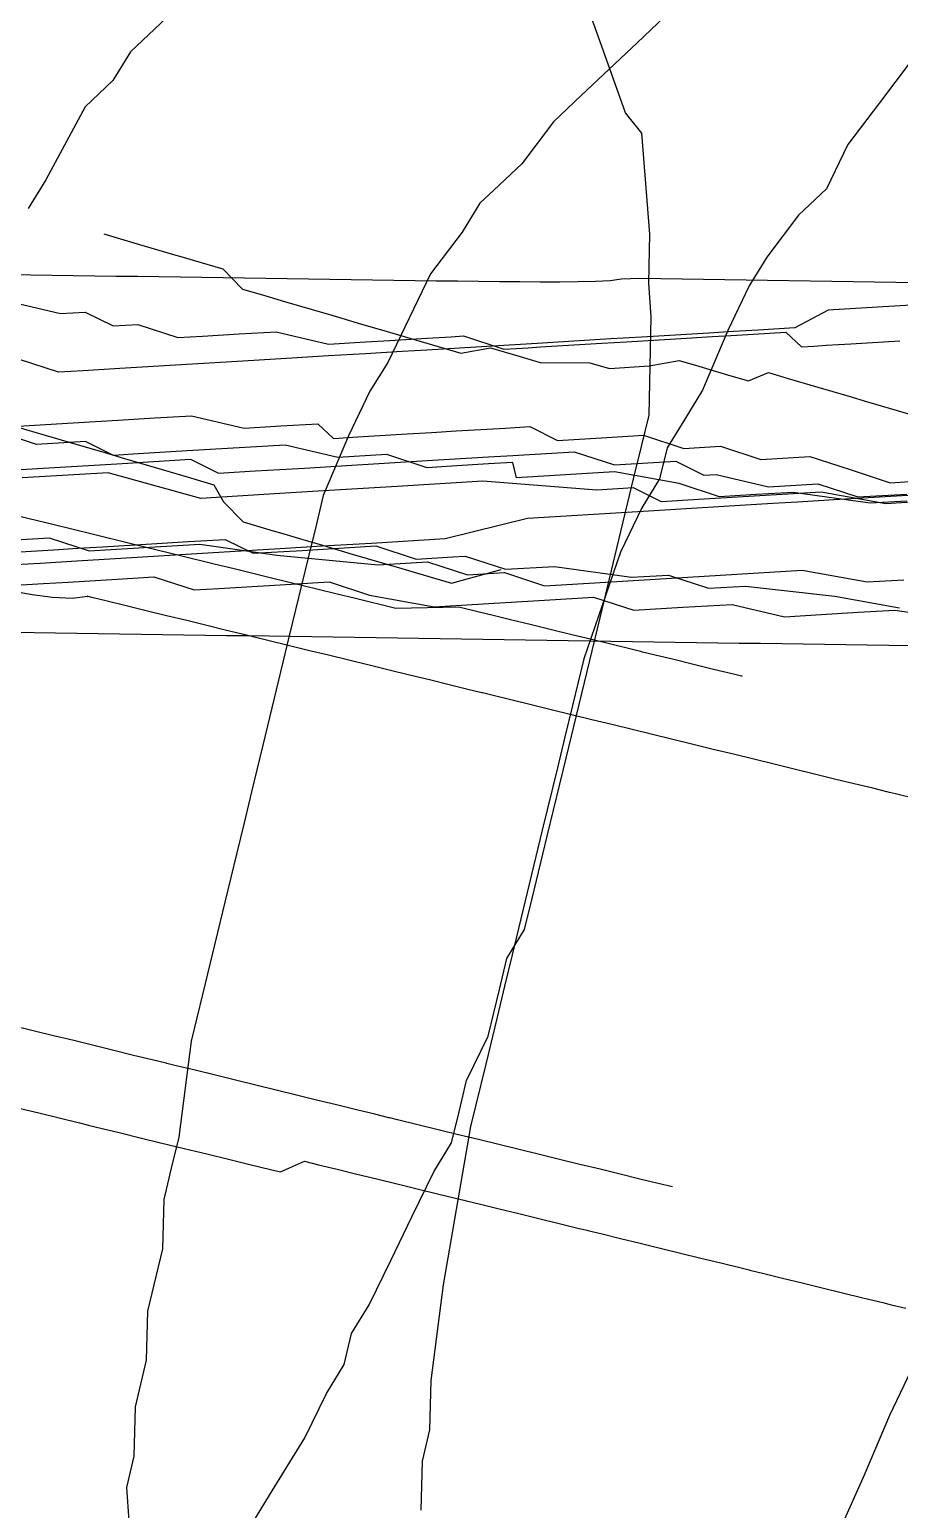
# Model space of a CAD drawing. Extents: x -228 to 716, y 164 to 702.
# Drawn here: x 234.3 to 288.5, y 464.4 to 556.6 of the extents above; entities that cross this region are included whole.
import ezdxf

# ---------------------------------------------------------------- set-up
doc = ezdxf.new("R2010")
doc.units = 0

msp = doc.modelspace()

# ---------------------------------------------------------------- linework, layer by layer
at = {"layer": '1', "color": 252}
for points in [[(248.123, 463.444, -361.656), (249.228, 465.239, -362.409), (251.435, 468.824, -363.916), (252.775, 471.587, -364.665), (253.879, 473.383, -365.418), (254.349, 475.326, -365.411), (255.453, 477.119, -366.166), (256.794, 479.884, -366.915), (258.133, 482.647, -367.665), (259.473, 485.412, -368.417), (260.575, 487.206, -369.168), (261.047, 489.15, -369.164), (261.517, 491.094, -369.157), (262.856, 493.86, -369.907), (263.562, 496.772, -369.898), (264.032, 498.718, -369.893), (265.136, 500.51, -370.647), (265.607, 502.456, -370.642), (266.547, 506.342, -370.63), (267.724, 511.2, -370.616), (269.839, 519.951, -370.591), (271.015, 524.812, -370.576), (271.957, 528.698, -370.567), (272.424, 530.642, -370.561), (272.897, 532.586, -370.555), (272.967, 535.653, -369.789), (273.037, 538.721, -369.02), (272.876, 540.815, -368.259), (272.944, 543.882, -367.49), (272.783, 545.978, -366.728), (272.618, 548.072, -365.964), (272.454, 550.169, -365.201), (271.421, 551.442, -363.681), (269.825, 555.933, -360.636), (268.629, 559.305, -358.352)], [(243.18, 557.713, -167), (240.571, 555.251, -164.732), (239.466, 553.459, -163.981), (237.728, 551.818, -162.469), (235.285, 547.261, -160.968), (234.18, 545.469, -160.215)], [(273.886, 557.443, -151.819), (272.15, 555.804, -150.309), (270.409, 554.161, -148.797), (268.673, 552.519, -147.286), (266.934, 550.878, -145.776), (264.961, 548.265, -144.265), (263.222, 546.623, -142.756), (262.354, 545.801, -142), (261.248, 544.008, -141.248), (259.275, 541.395, -139.737), (257.936, 538.632, -138.989), (256.598, 535.866, -138.239), (255.492, 534.074, -137.484), (254.154, 531.309, -136.735), (252.578, 527.571, -135.988), (252.108, 525.628, -135.993), (251.637, 523.683, -136), (250.461, 518.826, -136.014), (249.521, 514.936, -136.024), (248.816, 512.02, -136.031), (248.109, 509.105, -136.042), (247.64, 507.16, -136.046), (247.17, 505.215, -136.051), (246.464, 502.301, -136.06), (245.057, 496.469, -136.076), (244.349, 493.551, -136.086), (243.573, 487.569, -136.86), (243.102, 485.625, -136.867), (242.631, 483.681, -136.871), (242.56, 480.613, -137.639), (241.621, 476.726, -137.648), (241.546, 473.66, -138.416), (240.843, 470.744, -138.425), (240.772, 467.675, -139.191), (240.302, 465.732, -139.198), (240.465, 463.636, -139.961)], [(289.247, 554.682, -125.24), (287.272, 552.068, -123.732), (285.301, 549.455, -122.223), (283.959, 546.691, -121.474), (282.221, 545.048, -119.963), (280.249, 542.435, -118.454), (279.144, 540.642, -117.7), (277.804, 537.877, -116.951), (276.231, 534.141, -116.202), (275.125, 532.348, -115.45), (274.023, 530.555, -114.698), (273.551, 528.611, -114.704), (272.445, 526.818, -113.95), (271.107, 524.052, -113.201), (268.827, 517.402, -112.462), (268.124, 514.488, -112.469), (267.651, 512.54, -112.475), (267.182, 510.596, -112.482), (266.241, 506.708, -112.492), (265.301, 502.824, -112.503), (264.358, 498.933, -112.515), (263.889, 496.988, -112.521), (263.419, 495.044, -112.526), (262.715, 492.129, -112.534), (261.773, 488.241, -112.544), (260.058, 478.368, -113.329), (259.281, 472.386, -114.104), (259.21, 469.318, -114.873), (258.739, 467.375, -114.878), (258.666, 464.309, -115.643)], [(238.906, 543.888, 120.142), (238.906, 543.888, 120.142), (239.525, 543.706, 119.378), (239.525, 543.706, 119.378), (239.525, 543.706, 119.378), (239.525, 543.706, 119.378), (240.761, 543.342, 117.848), (243.233, 542.616, 114.789), (243.851, 542.433, 114.024), (243.851, 542.433, 114.024), (243.851, 542.433, 114.024), (244.469, 542.251, 113.259), (246.323, 541.705, 110.965), (247.553, 540.454, 108.334), (248.79, 540.09, 106.805), (249.408, 539.907, 106.04), (249.408, 539.907, 106.04), (250.026, 539.726, 105.275), (251.88, 539.18, 102.981), (253.116, 538.815, 101.451), (253.734, 538.634, 100.686), (254.97, 538.27, 99.1569), (256.206, 537.906, 97.6272), (258.678, 537.178, 94.5681), (261.151, 536.45, 91.5087), (263.01, 536.792, 90.3152), (264.865, 536.245, 88.0209), (266.1, 535.881, 86.4911), (269.197, 535.858, 83.7686), (270.433, 535.495, 82.2391), (272.911, 535.655, 80.2805), (274.77, 535.997, 79.0871), (276.006, 535.633, 77.5574), (277.861, 535.086, 75.2631), (279.096, 534.723, 73.7333), (280.339, 535.246, 73.3049), (281.574, 534.882, 71.7753), (283.429, 534.337, 69.4807), (285.283, 533.79, 67.1864), (286.519, 533.426, 65.6569), (288.373, 532.88, 63.3629), (290.845, 532.152, 60.3034)], [(289.613, 540.841, 156.068), (288.282, 540.861, 154.989), (286.949, 540.881, 153.909), (285.617, 540.9, 152.831), (284.285, 540.921, 151.751), (282.951, 540.942, 150.672), (281.62, 540.96, 149.593), (280.288, 540.98, 148.514), (278.955, 541.001, 147.434), (277.623, 541.021, 146.356), (276.291, 541.04, 145.276), (274.961, 541.061, 144.198), (273.629, 541.08, 143.118), (272.296, 541.101, 142.041), (271.178, 541.058, 140.694), (270.477, 540.97, 139.392), (269.553, 540.92, 138.171), (268.486, 540.893, 136.996), (267.327, 540.883, 135.856), (266.107, 540.883, 134.739), (264.849, 540.892, 133.632), (263.563, 540.903, 132.537), (262.262, 540.918, 131.448), (260.949, 540.934, 130.362), (259.63, 540.951, 129.276), (258.307, 540.969, 128.195), (256.981, 540.99, 127.115), (255.653, 541.008, 126.035), (254.323, 541.028, 124.956), (252.992, 541.046, 123.875), (251.661, 541.066, 122.796), (250.329, 541.085, 121.716), (248.998, 541.105, 120.64), (247.666, 541.126, 119.56), (246.335, 541.144, 118.481), (245.003, 541.164, 117.4), (243.67, 541.184, 116.321), (242.338, 541.205, 115.244), (241.006, 541.226, 114.166), (239.674, 541.243, 113.084), (238.343, 541.264, 112.007), (237.011, 541.284, 110.926), (235.679, 541.303, 109.848), (234.346, 541.324, 108.77), (233.014, 541.344, 107.69)], [(232.933, 539.702, 94.4742), (236.206, 538.925, 96.8584), (237.736, 539.018, 98.1429), (239.48, 538.15, 99.243), (241.009, 538.242, 100.528), (243.518, 537.421, 102.27), (245.048, 537.514, 103.555), (247.343, 537.654, 105.481), (249.639, 537.791, 107.408), (252.912, 537.016, 109.793), (255.208, 537.154, 111.719), (256.738, 537.248, 113.004), (259.033, 537.386, 114.93), (260.564, 537.477, 116.215), (261.328, 537.524, 116.857), (263.837, 536.703, 118.599), (263.837, 536.703, 118.599), (264.603, 536.749, 119.242), (265.367, 536.794, 119.883), (265.367, 536.794, 119.883), (266.133, 536.841, 120.526), (269.959, 537.072, 123.737), (271.489, 537.165, 125.021), (274.549, 537.349, 127.59), (276.845, 537.487, 129.517), (278.375, 537.581, 130.801), (281.436, 537.765, 133.37), (282.413, 536.851, 133.828), (283.178, 536.898, 134.47), (283.943, 536.944, 135.112), (283.943, 536.944, 135.112), (285.474, 537.037, 136.397), (288.535, 537.22, 138.966)], [(291.723, 539.594, 119.424), (287.133, 539.316, 115.571), (284.073, 539.133, 113.003), (281.989, 538.034, 110.891), (279.693, 537.895, 108.965), (278.163, 537.803, 107.681), (276.633, 537.71, 106.396), (272.807, 537.48, 103.185), (271.276, 537.389, 101.901), (270.511, 537.342, 101.258), (268.216, 537.203, 99.3314), (265.921, 537.066, 97.4052), (262.094, 536.833, 94.1945), (259.034, 536.649, 91.6249), (257.504, 536.557, 90.3407), (255.208, 536.418, 88.4139), (252.914, 536.279, 86.4877), (250.617, 536.141, 84.5606), (247.557, 535.956, 81.9916), (243.73, 535.726, 78.7814), (239.906, 535.494, 75.5699), (237.61, 535.358, 73.6436), (236.08, 535.264, 72.3585), (233.572, 536.085, 70.6166)], [(232.894, 531.86, 59.2711), (235.954, 532.046, 61.8405), (239.78, 532.277, 65.0514), (242.075, 532.414, 66.9785), (244.371, 532.555, 68.9044), (247.643, 531.778, 71.2893), (249.939, 531.916, 73.216), (252.235, 532.055, 75.1417), (253.212, 531.141, 75.5998), (254.742, 531.233, 76.8835), (257.803, 531.419, 79.4532), (259.333, 531.51, 80.7374), (260.863, 531.604, 82.0219), (263.924, 531.787, 84.591), (265.455, 531.88, 85.8759), (267.197, 531.013, 86.9758), (270.257, 531.197, 89.544), (272.553, 531.335, 91.4709), (275.062, 530.514, 93.2131), (277.357, 530.655, 95.1395), (279.864, 529.832, 96.8827), (282.925, 530.017, 99.4513), (285.434, 529.195, 101.194), (287.941, 528.376, 102.936), (289.471, 528.467, 104.221)], [(288.979, 527.228, 50.3967), (286.683, 527.09, 48.4702), (281.881, 527.772, 44.8004), (279.584, 527.634, 42.8742), (277.289, 527.495, 40.948), (274.781, 528.317, 39.2059), (270.742, 529.045, 36.1787), (267.682, 528.86, 33.6093), (264.621, 528.676, 31.0408), (264.408, 529.635, 31.2259), (262.879, 529.543, 29.9412), (260.583, 529.405, 28.0141), (259.053, 529.313, 26.7293), (256.545, 530.134, 24.9874), (253.485, 529.948, 22.4189), (250.211, 530.724, 20.0343), (244.091, 530.354, 14.8956), (241.029, 530.169, 12.3274), (239.499, 530.077, 11.044), (237.756, 530.945, 9.9424), (234.695, 530.76, 7.3741), (232.188, 531.582, 5.6318)], [(233.39, 531.891, 0.8603), (235.245, 531.345, -1.4343), (237.099, 530.798, -3.7287), (238.953, 530.253, -6.0229), (240.189, 529.888, -7.5527), (242.043, 529.343, -9.8473), (243.897, 528.797, -12.1417), (245.751, 528.25, -14.4354), (246.364, 527.181, -16.3015), (247.594, 525.929, -18.9316), (248.83, 525.566, -20.4613), (249.448, 525.383, -21.2262), (250.066, 525.201, -21.9912), (251.302, 524.837, -23.5208), (252.539, 524.473, -25.0501), (254.393, 523.927, -27.3449), (256.247, 523.38, -29.6389), (257.483, 523.017, -31.1688), (258.101, 522.835, -31.9334), (258.101, 522.835, -31.9334), (260.573, 522.107, -34.9928), (263.675, 522.973, -36.615)], [(231.295, 529.052, 17.7764), (235.121, 529.283, 20.9863), (239.712, 529.561, 24.8402), (242.008, 529.699, 26.7672), (244.304, 529.838, 28.6938), (246.046, 528.97, 29.7936), (248.342, 529.109, 31.7202), (249.872, 529.201, 33.0051), (251.402, 529.293, 34.2894), (253.698, 529.432, 36.2155), (259.054, 529.753, 40.7104), (262.88, 529.986, 43.9221), (264.41, 530.077, 45.2062), (268.236, 530.309, 48.4173), (270.743, 529.487, 50.1602), (274.569, 529.718, 53.3709), (276.312, 528.852, 54.4712), (277.076, 528.896, 55.1135), (280.351, 528.122, 57.498), (283.412, 528.307, 60.0669), (285.918, 527.486, 61.8088), (288.979, 527.67, 64.3781)], [(289.958, 527.199, 78.8176), (287.663, 527.06, 76.8903), (283.625, 527.789, 73.8633), (279.799, 527.558, 70.6526), (275.972, 527.327, 67.4409), (273.677, 527.189, 65.5152), (271.935, 528.057, 64.4146), (269.639, 527.919, 62.4883), (262.54, 528.462, 56.8932), (257.185, 528.138, 52.3977), (252.593, 527.862, 48.5452), (249.533, 527.677, 45.9753), (247.237, 527.538, 44.0495), (244.942, 527.399, 42.1223), (239.161, 528.996, 37.9955), (233.805, 528.673, 33.5001)], [(289.039, 527.584, 16.0425), (284.447, 527.307, 12.1893), (282.152, 527.169, 10.2628), (280.621, 527.077, 8.978), (277.56, 526.892, 6.4101), (272.205, 526.569, 1.9141), (265.319, 526.153, -3.8661), (260.175, 524.871, -8.545), (255.585, 524.593, -12.3992), (252.523, 524.409, -14.9673), (250.228, 524.27, -16.8942), (246.403, 524.039, -20.1052), (240.281, 523.67, -25.2434), (237.22, 523.486, -27.8121), (234.926, 523.347, -29.7378), (232.629, 523.209, -31.6652)], [(233.119, 526.42, -246.979), (235.802, 525.766, -244.602), (238.179, 525.185, -242.499), (240.692, 524.571, -240.276), (243.753, 523.823, -237.566), (245.787, 523.325, -235.767), (247.016, 523.026, -234.681), (249.529, 522.412, -232.459), (251.33, 521.974, -230.866), (253.361, 521.473, -229.067), (254.588, 521.174, -227.978), (257.103, 520.559, -225.758), (261.031, 520.634, -223.803), (262.3, 520.333, -225.319), (262.3, 520.333, -225.319), (262.3, 520.333, -225.319), (262.3, 520.333, -225.319), (262.3, 520.333, -225.319), (262.3, 520.333, -225.319), (262.3, 520.333, -225.319), (262.294, 520.33, -225.313), (263.179, 520.115, -224.532), (264.33, 519.832, -223.518), (265.561, 519.533, -222.431), (266.813, 519.226, -221.324), (268.073, 518.919, -220.208), (269.335, 518.61, -219.093), (270.599, 518.301, -217.975), (271.862, 517.994, -216.858), (272.354, 517.875, -216.422), (272.398, 517.861, -216.385), (272.398, 517.861, -216.385), (272.398, 517.861, -216.385), (272.398, 517.861, -216.385), (272.398, 517.861, -216.385), (272.398, 517.861, -216.385), (273.282, 517.644, -215.601), (274.433, 517.365, -214.585), (275.66, 517.066, -213.495), (276.911, 516.759, -212.388), (278.171, 516.451, -211.272), (278.662, 516.331, -210.836), (278.709, 516.319, -210.799), (278.709, 516.319, -210.799), (278.709, 516.319, -210.799), (278.709, 516.319, -210.799)], [(231.656, 524.711, -13.4838), (235.481, 524.943, -10.2728), (237.989, 524.122, -8.5311), (241.051, 524.306, -5.9617), (244.877, 524.537, -2.7516), (249.68, 523.855, 0.9183), (256.013, 523.265, 5.8719), (259.073, 523.449, 8.441), (261.582, 522.628, 10.184), (263.878, 522.767, 12.1097), (266.386, 521.945, 13.8521), (270.211, 522.176, 17.0628), (273.271, 522.36, 19.6323), (276.332, 522.545, 22.2008), (279.393, 522.73, 24.7691), (282.453, 522.915, 27.3383), (286.492, 522.187, 30.365), (288.787, 522.325, 32.2914)], [(231.932, 523.963, -52.6882), (235.757, 524.194, -49.4768), (237.287, 524.285, -48.1919), (238.817, 524.378, -46.9084), (241.879, 524.564, -44.3389), (244.173, 524.702, -42.4128), (246.469, 524.84, -40.4864), (248.212, 523.973, -39.3864), (251.273, 524.156, -36.8169), (255.864, 524.435, -32.9643), (258.371, 523.613, -31.2213), (260.668, 523.752, -29.2946), (261.432, 523.799, -28.6525), (263.941, 522.978, -26.9113), (267.001, 523.161, -24.3409), (271.805, 522.479, -20.6723), (274.1, 522.617, -18.7454), (276.608, 521.796, -17.0028), (278.903, 521.934, -15.0759), (284.472, 521.299, -10.765), (288.51, 520.57, -7.738)], [(231.309, 521.86, -42.4529), (235.137, 522.092, -39.2432), (236.666, 522.183, -37.958), (239.727, 522.369, -35.389), (242.022, 522.506, -33.4627), (244.53, 521.686, -31.7195), (246.06, 521.777, -30.4356), (249.886, 522.009, -27.224), (252.947, 522.194, -24.6561), (255.455, 521.372, -22.9131), (259.493, 520.644, -19.8865), (262.554, 520.828, -17.3175), (266.379, 521.06, -14.1068), (269.44, 521.244, -11.5372), (271.948, 520.422, -9.7963), (275.009, 520.607, -7.2263), (278.07, 520.792, -4.6577), (281.342, 520.018, -2.2729), (283.638, 520.156, -0.3465), (285.934, 520.295, 1.5796), (288.23, 520.432, 3.5067), (293.032, 519.75, 7.1756)], [(289.526, 508.664, -247.701), (288.265, 508.973, -248.82), (287.884, 509.065, -249.155), (287.738, 509.1, -249.284), (287.727, 509.103, -249.295), (287.727, 509.103, -249.295), (286.843, 509.32, -250.075), (285.692, 509.6, -251.09), (284.466, 509.9, -252.18), (284.466, 509.9, -252.18), (283.212, 510.208, -253.288), (281.952, 510.516, -254.403), (280.692, 510.822, -255.52), (279.429, 511.132, -256.638), (278.165, 511.442, -257.755), (276.903, 511.75, -258.872), (275.64, 512.056, -259.991), (274.375, 512.366, -261.108), (273.113, 512.674, -262.225), (271.852, 512.985, -263.342), (270.586, 513.293, -264.46), (269.324, 513.599, -265.577), (268.061, 513.91, -266.695), (268.061, 513.91, -266.695), (266.8, 514.219, -267.811), (265.537, 514.528, -268.93), (264.273, 514.835, -270.046), (263.009, 515.147, -271.164), (262.518, 515.266, -271.6), (262.474, 515.276, -271.639), (262.473, 515.276, -271.639), (261.59, 515.491, -272.423), (260.438, 515.773, -273.439), (259.21, 516.074, -274.528), (257.957, 516.381, -275.635), (256.699, 516.689, -276.751), (255.435, 516.998, -277.863), (254.172, 517.307, -278.985), (252.912, 517.616, -280.102), (251.648, 517.922, -281.219), (250.385, 518.231, -282.338), (249.123, 518.538, -283.454), (248.629, 518.659, -283.889), (248.596, 518.668, -283.922), (247.702, 518.885, -284.712), (246.548, 519.169, -285.731), (245.319, 519.469, -286.82), (244.065, 519.776, -287.926), (242.806, 520.084, -289.043), (241.544, 520.392, -290.161), (241.544, 520.392, -290.161), (240.282, 520.701, -291.275), (239.02, 521.008, -292.395), (238.16, 521.216, -292.394), (237.85, 521.291, -292.111), (237.898, 521.28, -292.167), (236.913, 521.161, -292.932), (235.699, 521.221, -293.938), (234.425, 521.381, -295.016), (232.925, 521.648, -295.853)], [(233.225, 519.055, -57.5804), (234.557, 519.037, -56.5015), (235.888, 519.016, -55.4229), (237.222, 518.996, -54.3437), (238.553, 518.975, -53.2658), (239.884, 518.958, -52.1861), (241.219, 518.936, -51.1078), (242.549, 518.917, -50.0279), (243.882, 518.896, -48.9486), (245.214, 518.878, -47.87), (246.545, 518.858, -46.7921), (247.878, 518.839, -45.7132), (249.21, 518.818, -44.6323), (250.541, 518.797, -43.5549), (251.874, 518.78, -42.4758), (253.207, 518.759, -41.3964), (254.539, 518.739, -40.3167), (255.87, 518.719, -39.2377), (257.202, 518.7, -38.1603), (258.535, 518.68, -37.0821), (259.867, 518.659, -36.003), (261.199, 518.639, -34.9223), (262.531, 518.619, -33.8432), (263.861, 518.6, -32.7628), (265.193, 518.581, -31.6866), (266.525, 518.561, -30.6073), (267.858, 518.541, -29.5299), (269.189, 518.52, -28.4491), (270.523, 518.502, -27.37), (271.855, 518.481, -26.2931), (273.185, 518.46, -25.2142), (274.518, 518.441, -24.1321), (275.85, 518.422, -23.0544), (277.182, 518.4, -21.9757), (278.514, 518.38, -20.8956), (279.847, 518.363, -19.8176), (281.178, 518.344, -18.7388), (282.51, 518.321, -17.6599), (283.842, 518.302, -16.5807), (285.174, 518.284, -15.5012), (286.507, 518.262, -14.4227), (287.84, 518.244, -13.3434), (289.172, 518.222, -12.2663)], [(274.356, 484.461, -214.68), (274.356, 484.461, -214.68), (274.356, 484.461, -214.68), (274.356, 484.461, -214.68), (274.356, 484.461, -214.68), (274.356, 484.461, -214.68), (274.356, 484.461, -214.68), (274.356, 484.461, -214.68), (274.356, 484.461, -214.68), (274.356, 484.461, -214.68), (274.356, 484.461, -214.68), (274.356, 484.461, -214.68), (274.356, 484.461, -214.68), (274.356, 484.461, -214.68), (274.356, 484.461, -214.68), (273.473, 484.675, -215.463), (272.325, 484.957, -216.481), (271.094, 485.258, -217.569), (269.843, 485.564, -218.676), (268.581, 485.871, -219.789), (267.321, 486.179, -220.905), (266.056, 486.491, -222.024), (264.792, 486.798, -223.142), (263.532, 487.105, -224.261), (262.267, 487.416, -225.375), (261.005, 487.723, -226.494), (259.741, 488.033, -227.61), (258.48, 488.341, -228.73), (257.217, 488.65, -229.847), (256.724, 488.771, -230.282), (256.679, 488.781, -230.323), (256.679, 488.781, -230.323), (256.679, 488.781, -230.323), (256.679, 488.781, -230.323), (256.679, 488.781, -230.323), (256.679, 488.781, -230.323), (255.796, 488.995, -231.103), (254.647, 489.277, -232.121), (253.417, 489.579, -233.208), (252.164, 489.885, -234.315), (250.905, 490.193, -235.431), (249.643, 490.501, -236.548), (248.38, 490.81, -237.664), (247.116, 491.117, -238.783), (245.855, 491.426, -239.9), (244.593, 491.736, -241.017), (243.33, 492.044, -242.135), (242.836, 492.164, -242.571), (242.79, 492.175, -242.61), (242.79, 492.175, -242.61), (242.79, 492.175, -242.61), (242.79, 492.175, -242.61), (242.79, 492.175, -242.61), (241.907, 492.391, -243.392), (240.757, 492.67, -244.408), (239.53, 492.972, -245.496), (238.277, 493.278, -246.604), (237.018, 493.586, -247.718), (235.754, 493.895, -248.836), (234.494, 494.202, -249.954), (233.229, 494.511, -251.071)], [(233.588, 489.381, -286.669), (234.847, 489.075, -285.554), (236.111, 488.764, -284.438), (237.374, 488.457, -283.321), (237.866, 488.336, -282.886), (237.911, 488.325, -282.846), (237.911, 488.325, -282.846), (237.911, 488.325, -282.846), (237.911, 488.325, -282.846), (238.796, 488.109, -282.065), (239.945, 487.828, -281.046), (241.173, 487.529, -279.96), (242.428, 487.223, -278.853), (243.908, 486.861, -278.002), (245.313, 486.519, -277.058), (246.67, 486.189, -276.052), (247.995, 485.863, -275.009), (249.298, 485.547, -273.94), (249.83, 485.418, -273.553), (249.907, 485.397, -273.551), (251.411, 486.067, -275.066), (251.411, 486.067, -275.066), (251.411, 486.067, -275.066), (251.411, 486.067, -275.066), (251.411, 486.067, -275.066), (251.411, 486.067, -275.066), (251.411, 486.067, -275.066), (251.405, 486.062, -275.061), (252.291, 485.847, -274.279), (253.442, 485.569, -273.264), (254.67, 485.269, -272.177), (255.925, 484.961, -271.069), (257.185, 484.654, -269.953), (258.447, 484.347, -268.837), (259.71, 484.039, -267.722), (259.71, 484.039, -267.722), (261.351, 483.637, -266.271), (261.496, 483.6, -266.138), (261.507, 483.599, -266.13), (261.507, 483.599, -266.13), (261.507, 483.599, -266.13), (261.507, 483.599, -266.13), (261.507, 483.599, -266.13), (261.507, 483.599, -266.13), (261.507, 483.599, -266.13), (261.507, 483.599, -266.13), (261.507, 483.599, -266.13), (261.507, 483.599, -266.13), (261.507, 483.599, -266.13), (261.507, 483.599, -266.13), (261.507, 483.599, -266.13), (262.392, 483.381, -265.346), (263.542, 483.101, -264.332), (264.768, 482.802, -263.242), (266.021, 482.495, -262.133), (267.284, 482.187, -261.02), (268.544, 481.878, -259.905), (269.036, 481.759, -259.467), (269.08, 481.749, -259.428), (269.08, 481.749, -259.428), (269.08, 481.749, -259.428), (269.08, 481.749, -259.428), (269.08, 481.749, -259.428), (269.08, 481.749, -259.428), (269.08, 481.749, -259.429), (269.965, 481.534, -258.647), (271.117, 481.251, -257.629), (272.344, 480.95, -256.544), (273.595, 480.645, -255.432), (274.857, 480.336, -254.319), (276.119, 480.028, -253.202), (277.382, 479.722, -252.084), (278.644, 479.41, -250.968), (279.136, 479.291, -250.531), (279.181, 479.28, -250.491), (279.181, 479.28, -250.491), (279.181, 479.28, -250.491), (279.181, 479.28, -250.491), (279.181, 479.28, -250.491), (279.181, 479.28, -250.491), (279.181, 479.281, -250.491), (280.064, 479.067, -249.71), (281.215, 478.784, -248.692), (282.444, 478.484, -247.606), (283.695, 478.177, -246.498), (284.956, 477.868, -245.383), (286.218, 477.559, -244.267), (287.478, 477.251, -243.149), (287.859, 477.159, -242.815), (288.007, 477.122, -242.683), (288.018, 477.12, -242.676), (288.018, 477.12, -242.676), (288.019, 477.12, -242.675), (288.901, 476.904, -241.891)], [(283.419, 460.001, -344.647), (286.333, 466.503, -346.142), (287.907, 470.243, -346.891), (289.248, 473.008, -347.64)]]:
    msp.add_polyline3d(points, dxfattribs=at)

doc.saveas('drawing.dxf')
